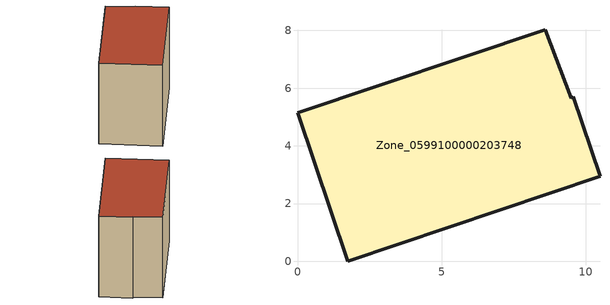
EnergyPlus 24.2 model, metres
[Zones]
Zone_0599100000203748
 floor ground (C_G): 9.49,5.66 9.56,5.71 10.49,2.95 1.74,0 0,5.15 8.6,8.02 z0.57
 wall outside (C_F): 1.74,0 10.49,2.95 9.56,5.71 9.49,5.66 8.6,8.02 0,5.15 1.74,0 z0.57:8.64
 roof outside (C_R): 9.56,5.71 9.49,5.66 8.6,8.02 0,5.15 1.74,0 10.49,2.95 z8.64
[BUILDING]
Pand.0599100000203748: North Axis=0; Terrain=City; Loads Convergence Tolerance Value=0.04; Temperature Convergence Tolerance Value=0.4; Solar Distribution=FullExterior; Maximum Number of Warmup Days=25; Minimum Number of Warmup Days=1
[Site:Location]
Rotterdam.The.Hague.AP_ZH_NLD Design_Conditions: Latitude=51.96; Longitude=4.45; Time Zone=1; Elevation=-4.5
[SITE:GROUNDTEMPERATURE:BUILDINGSURFACE]
18, 18, 18, 18, 18, 18, 18, 18, 18, 18, 18, 18
[MATERIAL] Thermal Absorptance=0.9; Solar Absorptance=0.7; Visible Absorptance=0.7
Name | Roughness | Thickness | Conductivity | Density | Specific Heat
G.TI.1965-1974 | MediumSmooth | 0.15 | 0.882353 | 540 | 1210
F.TI.1965-1974 | Rough | 0.3 | 0.697674 | 1920 | 840
R.TI.1965-1974 | MediumRough | 0.2 | 0.232558 | 1500 | 1000
[CONSTRUCTION]
C_G: G.TI.1965-1974
C_F: F.TI.1965-1974
C_R: R.TI.1965-1974
[ZONE]
Zone_0599100000203748: Type=1; Multiplier=1; Ceiling Height=Autocalculate; Volume=Autocalculate; Floor Area=autocalculate; Part of Total Floor Area=Yes
[ZONEINFILTRATION:DESIGNFLOWRATE]
Infil_Zone_0599100000203748: Zone or ZoneList or Space or SpaceList=Zone_0599100000203748; Schedule=AlwaysOn; Design Flow Rate Calculation Method=Flow/Area; Flow Rate per Floor Area=0.003; Constant Term Coefficient=1; Temperature Term Coefficient=0; Velocity Term Coefficient=0; Velocity Squared Term Coefficient=0
[HVACTEMPLATE:ZONE:IDEALLOADSAIRSYSTEM]
Zone_0599100000203748: Maximum Heating Supply Air Temperature=50; Minimum Cooling Supply Air Temperature=13; Maximum Heating Supply Air Humidity Ratio=0.0156; Minimum Cooling Supply Air Humidity Ratio=0.0077; Heating Limit=NoLimit; Cooling Limit=NoLimit; Dehumidification Control Type=ConstantSensibleHeatRatio; Cooling Sensible Heat Ratio=0.7; Dehumidification Setpoint=60; Humidification Control Type=None; Humidification Setpoint=30; Outdoor Air Method=None; Outdoor Air Flow Rate per Person=0.00944; Outdoor Air Flow Rate per Zone Floor Area=0; Outdoor Air Flow Rate per Zone=0; Demand Controlled Ventilation Type=None; Outdoor Air Economizer Type=NoEconomizer; Heat Recovery Type=None; Sensible Heat Recovery Effectiveness=0.7; Latent Heat Recovery Effectiveness=0.65
[ZONECONTROL:THERMOSTAT]
ThermostatControl_Zone_0599100000203748: Zone or ZoneList=Zone_0599100000203748; Control Type Schedule=DualSetpointControlType; Control 1=Thermostat_Zone_0599100000203748; Temperature Difference Between Cutout And Setpoint=0
[THERMOSTATSETPOINT:DUALSETPOINT]
Thermostat_Zone_0599100000203748: Heating Setpoint Temperature Schedule=HeatingSetpoint_Zone_0599100000203748; Cooling Setpoint Temperature Schedule=CoolingSetpoint_Zone_0599100000203748
[SCHEDULE:COMPACT]
HeatingSetpoint_Zone_0599100000203748: Through: 12/31, For: AllDays, Until: 24:00, 21
CoolingSetpoint_Zone_0599100000203748: Through: 12/31, For: AllDays, Until: 24:00, 24
DualSetpointControlType: Through: 12/31, For: AllDays, Until: 24:00, 4
AlwaysOn: Through: 12/31, For: AllDays, Until: 24:00, 1
